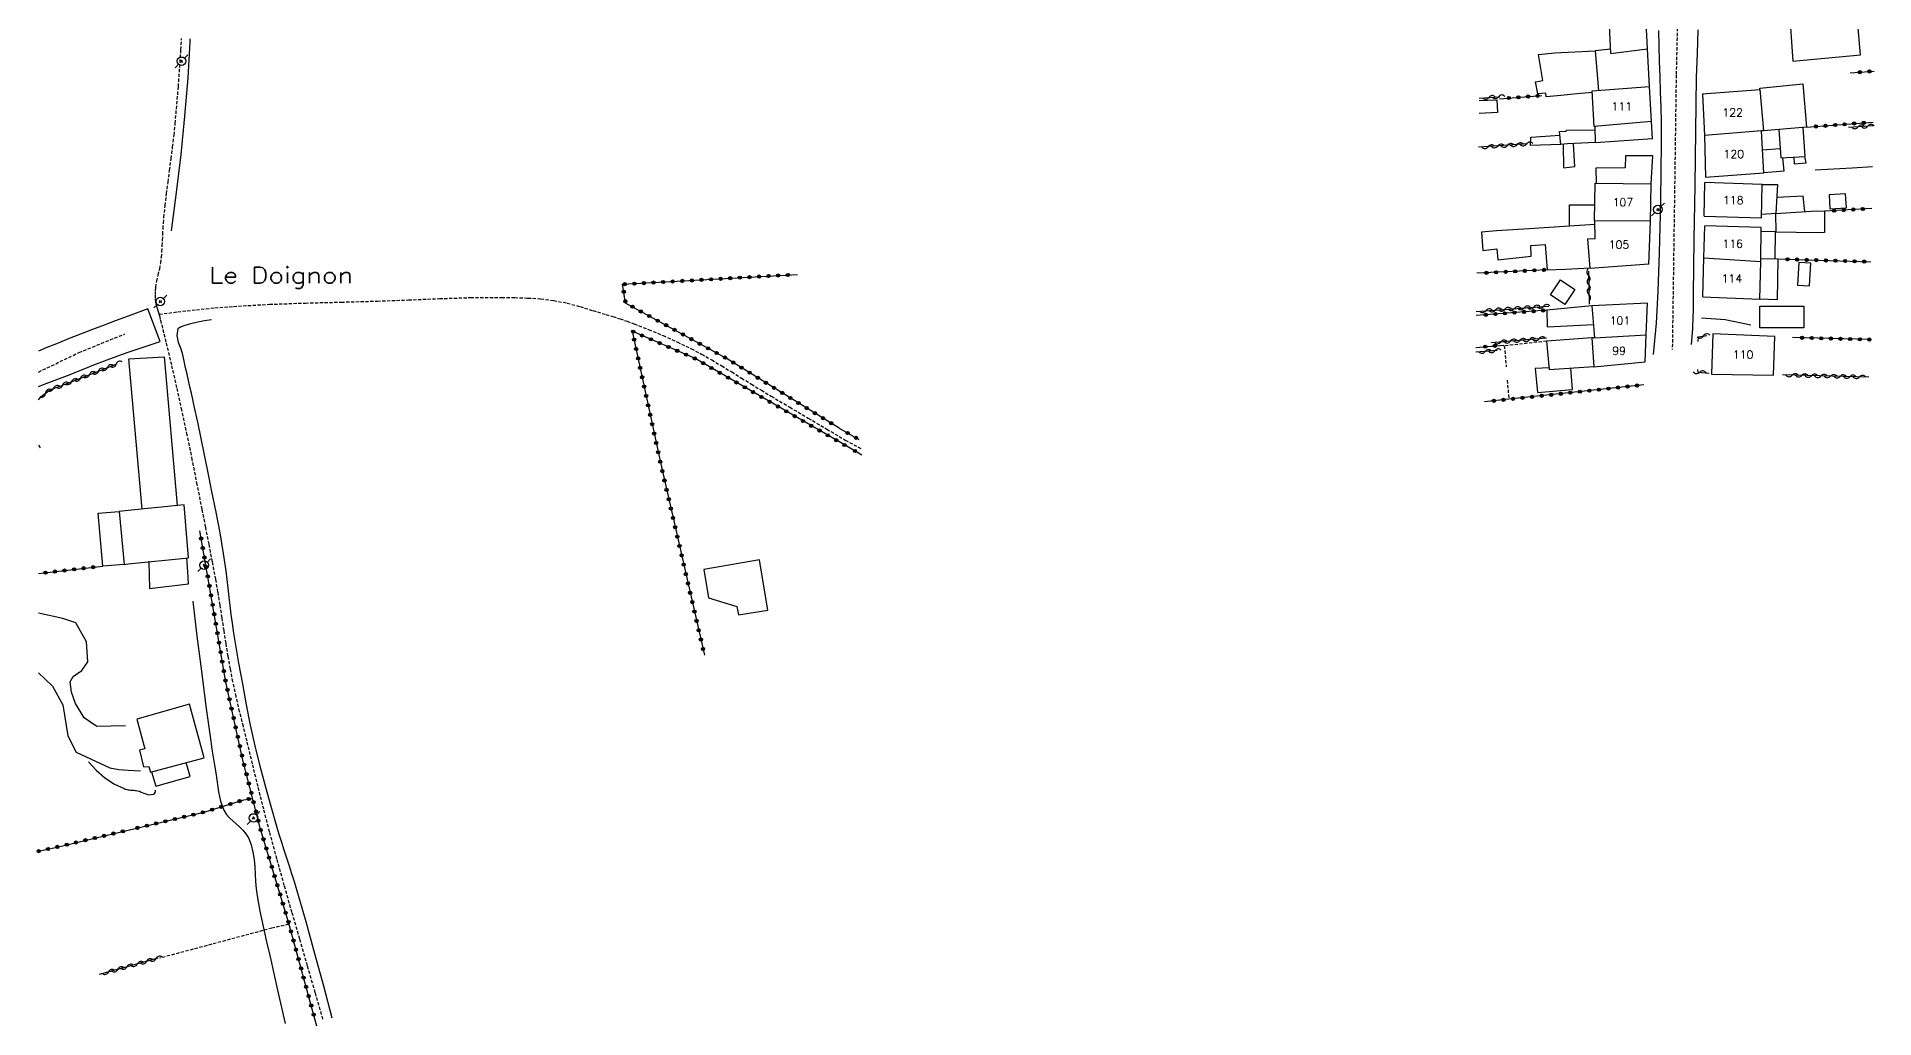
# Model space of a CAD drawing. Header units: millimetres. Extents: x 149999 to 151001, y 153000 to 154001.
# Drawn here: x 149999.7 to 150286.7, y 153710.2 to 153863.5 of the extents above; entities that cross this region are included whole.
import ezdxf
from ezdxf.enums import TextEntityAlignment as Align

# ---------------------------------------------------------------- set-up
doc = ezdxf.new("R2010")
doc.units = ezdxf.units.MM
doc.linetypes.add('DASHED', pattern=[0.75, 0.5, -0.25])
doc.layers.get('0').update_dxf_attribs({"linetype": 'CONTINUOUS'})
for name, color, linetype in [('W0001', 6, 'DASHED'), ('W0008', 7, 'CONTINUOUS'), ('W0014', 7, 'CONTINUOUS'), ('W0017', 7, 'CONTINUOUS'), ('W0070', 7, 'DASHED'), ('W0101', 7, 'CONTINUOUS'), ('W0104', 1, 'CONTINUOUS'), ('W0112', 1, 'DASHED'), ('W0211', 2, 'CONTINUOUS'), ('W0214', 2, 'CONTINUOUS'), ('W0310', 3, 'CONTINUOUS'), ('W0322', 7, 'CONTINUOUS'), ('W0323', 7, 'CONTINUOUS'), ('W0333', 7, 'CONTINUOUS'), ('W0473', 7, 'CONTINUOUS'), ('W0983', 7, 'CONTINUOUS'), ('W0991', 7, 'CONTINUOUS'), ('W1102', 7, 'CONTINUOUS')]:
    doc.layers.add(name, color=color, linetype=linetype)
doc.styles.get("Standard").update_dxf_attribs({"font": 'romans.shx', "width": 0.85})

# ---------------------------------------------------------------- blocks, each defined once
blk = doc.blocks.new('T473')
for p, q in [((-0.166667, 0.166667), (0.166667, -0.166667)), ((-0.166667, -0.166667), (0.166667, 0.166667)), ((0.500001, 0.500001), (1.000002, 1.000002)), ((-1.000002, -1.000002), (-0.500001, -0.500001))]:
    blk.add_line(p, q)
blk.add_ellipse((0, 0), major_axis=(0.471405, 0.471405), ratio=1, start_param=5.4977871438, end_param=11.780972451)
blk = doc.blocks.new('t323o')
at = {"color": 0, "linetype": 'Continuous'}
for radius in [0.25, 0.15]:
    blk.add_circle((0, 0), radius, dxfattribs=at)
blk = doc.blocks.new('t310o')
at = {"color": 0, "linetype": 'Continuous'}
for centre, start, end in [((-0.5, 0.38), 216.8699, 323.1304), ((0.5, -0.37), 36.8699, 143.1303)]:
    blk.add_arc(centre, 0.625, start, end, dxfattribs=at)
blk = doc.blocks.new('t322o')
at = {"color": 0, "linetype": 'Continuous'}
for radius in [0.25, 0.15]:
    blk.add_circle((0, 0), radius, dxfattribs=at)

msp = doc.modelspace()

# ---------------------------------------------------------------- linework, layer by layer
at = {"layer": 'W0001'}
for points in [[(150260.86, 154000), (150260.62, 153997.94), (150258.85, 153980.85), (150257.6, 153963.55), (150257.22, 153939.45), (150257.26, 153914.69), (150257.31, 153898.25), (150256.37, 153882.82), (150255.79, 153857.47), (150255.18, 153814.61)], [(150000, 153811.09), (150006.34, 153814.14), (150013.5, 153817.05)]]:
    msp.add_lwpolyline(points, dxfattribs=at)
at = {"layer": 'W0008'}
for points in [[(150258.95, 153857.15), (150259.1, 153860.84), (150259.24, 153864.54)], [(150017.08, 153820.98), (150014, 153819.83)], [(150018.99, 153815.85), (150017.08, 153820.98)], [(150014, 153819.83), (150012.14, 153819.14), (150010.28, 153818.43), (150008.43, 153817.72), (150006.57, 153817.01), (150004.81, 153816.32), (150003.06, 153815.61), (150001.32, 153814.9), (150000, 153814.35)], [(150014, 153814.19), (150018.99, 153815.85)], [(150000, 153808.85), (150001.22, 153809.28), (150002.47, 153809.75), (150003.71, 153810.23), (150004.95, 153810.72), (150006.18, 153811.22), (150007.42, 153811.72), (150008.66, 153812.21), (150009.9, 153812.7), (150011.15, 153813.17), (150011.86, 153813.43), (150012.57, 153813.68), (150013.29, 153813.93), (150014, 153814.19)]]:
    msp.add_lwpolyline(points, dxfattribs=at)
at = {"layer": 'W0014'}
for points in [[(150253.04, 153864.44), (150253.08, 153862.04), (150253.15, 153859.65), (150253.23, 153857.25), (150253.31, 153854.86), (150253.37, 153852.46), (150253.42, 153850.07), (150253.43, 153847.67), (150253.4, 153841.68), (150253.3, 153835.69), (150253.14, 153829.7), (150252.91, 153823.72), (150252.66, 153818.74), (150252.17, 153813.84)], [(150258.19, 153815.37), (150258.41, 153817.84), (150258.46, 153819.75), (150258.48, 153820.63), (150258.49, 153821.51), (150258.5, 153822.39), (150258.51, 153823.27), (150258.62, 153831.75), (150258.73, 153840.22), (150258.84, 153848.69), (150258.95, 153857.17)]]:
    msp.add_lwpolyline(points, dxfattribs=at)
at = {"layer": 'W0017'}
for points in [[(150259.75, 153819.58), (150263.43, 153819.29), (150267.44, 153818.45)], [(150013.6, 153755.83), (150009.11, 153755.7), (150007.13, 153757.09), (150005.79, 153759.32), (150005.18, 153761.09), (150004.93, 153762.71), (150005.4, 153763.55), (150006.75, 153764.46), (150007.73, 153765.82), (150007.49, 153768.94), (150005.84, 153771.94), (150003.83, 153772.57), (150000, 153773.44)], [(150000, 153764.12), (150002.2, 153762.03), (150003.83, 153759.12), (150004.6, 153754.25), (150005.88, 153751.71), (150011.15, 153749.29), (150012.54, 153749), (150014, 153748.91)], [(150014, 153748.91), (150015.95, 153748.79)]]:
    msp.add_lwpolyline(points, dxfattribs=at)
at = {"layer": 'W0070'}
for points in [[(150044.44, 153710.02), (150043.23, 153714.19), (150042.01, 153718.36), (150040.8, 153722.53), (150039.59, 153726.7), (150038.4, 153730.88), (150037.24, 153735.07), (150036.1, 153739.26), (150035.18, 153742.79), (150034.29, 153746.33), (150033.43, 153749.87), (150032.57, 153753.42), (150032, 153755.74), (150031.42, 153758.06), (150030.87, 153760.39), (150030.37, 153762.72), (150029.98, 153764.71), (150029.63, 153766.71), (150029.3, 153768.71), (150028.99, 153770.71), (150028.68, 153772.72), (150028.37, 153774.72), (150028.04, 153776.72), (150027.69, 153778.72), (150027.18, 153781.45), (150026.65, 153784.18), (150026.11, 153786.91), (150025.57, 153789.64), (150024.8, 153793.51), (150024.03, 153797.38), (150023.24, 153801.25), (150022.41, 153805.11), (150021.62, 153808.67), (150020.81, 153812.22), (150019.96, 153815.77), (150019.08, 153819.31), (150018.99, 153819.65), (150018.89, 153819.99), (150018.78, 153820.32), (150018.67, 153820.66), (150018.57, 153821), (150018.47, 153821.34), (150018.39, 153821.69), (150018.33, 153822.04), (150018.28, 153822.61), (150018.27, 153823.18), (150018.28, 153823.75), (150018.33, 153824.32), (150018.48, 153825.28), (150018.7, 153826.23), (150018.93, 153827.18), (150019.1, 153828.13), (150019.2, 153829.01), (150019.28, 153829.9), (150019.34, 153830.8), (150019.38, 153831.69), (150019.42, 153832.58), (150019.47, 153833.47), (150019.52, 153834.36), (150019.6, 153835.25), (150019.79, 153837.09), (150020, 153838.93), (150020.24, 153840.76), (150020.48, 153842.59), (150020.72, 153844.43), (150020.96, 153846.26), (150021.17, 153848.1), (150021.36, 153849.93), (150021.85, 153855.68), (150022.25, 153861.43), (150022.36, 153863.19)], [(150018.87, 153820.11), (150021.76, 153820.5), (150024.66, 153820.83), (150027.56, 153821.12), (150030.47, 153821.35), (150036.08, 153821.67), (150041.7, 153821.87), (150047.32, 153822.01), (150052.94, 153822.17), (150057.79, 153822.35), (150062.64, 153822.56), (150067.5, 153822.72), (150072.36, 153822.74), (150074.39, 153822.71), (150076.43, 153822.65), (150078.46, 153822.53), (150080.49, 153822.27), (150082.56, 153821.86), (150084.59, 153821.31), (150086.61, 153820.69), (150088.62, 153820.08), (150089.73, 153819.74), (150090.84, 153819.39), (150091.94, 153819.01), (150093.04, 153818.61), (150095.3, 153817.72), (150097.55, 153816.79), (150099.78, 153815.79), (150101.97, 153814.72), (150103.58, 153813.86), (150105.16, 153812.97), (150106.72, 153812.05), (150108.28, 153811.1), (150109.82, 153810.15), (150111.36, 153809.19), (150112.91, 153808.24), (150114.46, 153807.3), (150117.35, 153805.59), (150120.24, 153803.88), (150123.13, 153802.17), (150126.02, 153800.46)], [(150126.02, 153800.46), (150128.42, 153799.15)]]:
    msp.add_lwpolyline(points, dxfattribs=at)
at = {"layer": 'W0101'}
for points in [[(150250.81, 153871.74), (150242.62, 153871.28), (150242.77, 153869.51), (150245.13, 153869.53), (150245.53, 153860.86), (150251.31, 153861.59)], [(150251.31, 153861.59), (150250.81, 153871.74)], [(150251.95, 153850.2), (150242.99, 153849.45), (150242.66, 153854.99), (150251.6, 153855.71)], [(150251.95, 153850.2), (150251.6, 153855.71)], [(150259.91, 153854.54), (150268.86, 153855.24)], [(150268.86, 153855.24), (150269.42, 153848.76), (150269.13, 153848.74)], [(150259.91, 153854.54), (150260.22, 153848.03)], [(150260.22, 153848.03), (150260.21, 153848.04), (150260.35, 153841.54)], [(150260.35, 153841.54), (150269.46, 153842.19), (150269.13, 153848.73)], [(150243.1, 153834.69), (150243.04, 153834.69), (150243.16, 153840.59), (150251.89, 153840.51)], [(150251.8, 153834.64), (150251.89, 153840.51)], [(150260.17, 153835.44), (150260.28, 153840.72)], [(150260.17, 153835.44), (150269.14, 153835.17), (150269.21, 153840.39)], [(150269.21, 153840.39), (150260.28, 153840.72)], [(150243.12, 153831.96), (150243.1, 153834.69)], [(150251.51, 153827.96), (150251.8, 153834.64)], [(150251.51, 153827.96), (150242.34, 153827.28), (150242, 153831.9), (150243.12, 153831.96)], [(150260.12, 153828.93), (150260.27, 153833.92)], [(150269.02, 153828.34), (150269.02, 153828.5), (150269.02, 153828.51), (150269.07, 153833.67), (150260.27, 153833.92)], [(150259.95, 153822.84), (150260.12, 153828.93)], [(150259.95, 153822.84), (150268.84, 153822.46), (150269.02, 153828.34)], [(150251.3, 153821.83), (150242.63, 153821.41)], [(150242.63, 153821.41), (150243.03, 153816.42)], [(150251.1, 153816.91), (150251.3, 153821.83)], [(150243.03, 153816.42), (150242.64, 153816.42)], [(150242.64, 153816.42), (150242.92, 153811.89)], [(150250.93, 153812.69), (150251.1, 153816.91)], [(150242.92, 153811.89), (150250.93, 153812.69)]]:
    msp.add_lwpolyline(points, dxfattribs=at)
for points in [[(150274.03, 153859.65), (150284.56, 153860.64), (150283.85, 153869.07), (150273.43, 153867.98)], [(150261.5, 153817.04), (150261.31, 153810.76), (150270.99, 153810.58), (150271.18, 153816.63)]]:
    msp.add_lwpolyline(points, close=True, dxfattribs=at)
at = {"layer": 'W0104'}
for points in [[(150242.67, 153854.76), (150242.67, 153854.76), (150240.33, 153854.55), (150237.78, 153854.29), (150237.79, 153854.3), (150235.49, 153854.08), (150235.41, 153854.64), (150234.17, 153854.56), (150233.82, 153856.41), (150234.95, 153856.64), (150234.3, 153860.67), (150236.84, 153860.95), (150243.16, 153861.24)], [(150245.5, 153861.52), (150245.52, 153861.51), (150243.16, 153861.24)], [(150243.16, 153861.24), (150243.64, 153855.07), (150243.64, 153855.07)], [(150251.6, 153855.71), (150251.31, 153861.59)], [(150268.86, 153855.24), (150268.87, 153855.24), (150268.86, 153855.44), (150275.56, 153856.11), (150276.12, 153849.33), (150269.42, 153848.76)], [(150225.04, 153853.5), (150227.8, 153853.63), (150227.9, 153851.61)], [(150227.9, 153851.61), (150225.01, 153851.47)], [(150243.18, 153846.91), (150243.14, 153849.46), (150243.14, 153849.46)], [(150252.08, 153847.53), (150251.95, 153850.2)], [(150271.82, 153848.96), (150271.82, 153848.96), (150272.11, 153844.54), (150275.92, 153844.75), (150275.61, 153849.29), (150275.61, 153849.29)], [(150237.75, 153846.61), (150233.05, 153846.46), (150233.09, 153847.75), (150237.61, 153848.08)], [(150243.18, 153846.91), (150243.17, 153846.92), (150238.81, 153846.72), (150237.75, 153846.61), (150237.55, 153848.67), (150238.63, 153848.69), (150238.66, 153848.87), (150243.15, 153848.93), (150243.15, 153848.93)], [(150238.15, 153846.65), (150238.16, 153846.65), (150238.17, 153842.98), (150239.96, 153843.18), (150239.74, 153846.76), (150239.74, 153846.76)], [(150252.08, 153847.53), (150243.18, 153846.91)], [(150252.13, 153844.85), (150247.85, 153844.85), (150247.84, 153842.99), (150243.26, 153842.95), (150243.3, 153840.59), (150243.3, 153840.59)], [(150251.89, 153840.51), (150252.13, 153844.85)], [(150269.28, 153845.8), (150269.29, 153845.81), (150272.02, 153845.99), (150272.02, 153845.98)], [(150269.46, 153842.25), (150269.47, 153842.25), (150272.63, 153842.51), (150272.43, 153844.56), (150272.43, 153844.56)], [(150274.14, 153844.65), (150274.24, 153843.62), (150276.07, 153843.75), (150275.9, 153844.75)], [(150269.21, 153840.39), (150269.21, 153840.39), (150271.61, 153840.36), (150271.38, 153835.85), (150269.14, 153835.71), (150269.14, 153835.73)], [(150275.87, 153836.14), (150275.61, 153838.55), (150271.51, 153838.34)], [(150239.11, 153833.89), (150239.11, 153837.22), (150243.09, 153837.2)], [(150239.11, 153833.89), (150239.11, 153833.89), (150232.84, 153833.47), (150227.73, 153833.14), (150227.72, 153833.14), (150225.36, 153832.95), (150225.57, 153830.08), (150227.79, 153830.31), (150227.93, 153828.64), (150233.14, 153829.2), (150233.1, 153830.86), (150235.33, 153831.03), (150235.64, 153827.07), (150238.52, 153827.15), (150242.33, 153827.37), (150242.33, 153827.37)], [(150243.1, 153834.14), (150239.11, 153833.89)], [(150271.27, 153828.76), (150271.3, 153832.99), (150269.07, 153833.06)], [(150269.02, 153828.8), (150269.04, 153828.8), (150271.67, 153828.75), (150271.58, 153822.38), (150268.84, 153822.46), (150268.84, 153822.46)], [(150242.63, 153821.41), (150242.63, 153821.41), (150235.58, 153820.73), (150235.62, 153818.15), (150242.86, 153818.53)], [(150242.64, 153816.42), (150235.54, 153815.89), (150235.96, 153811.48), (150242.92, 153811.93), (150242.92, 153811.89)], [(150016.2, 153789.69), (150016.2, 153789.69), (150014.11, 153813.16), (150019.63, 153813.47), (150021.66, 153790.24)], [(150235.93, 153811.77), (150235.94, 153811.76), (150233.74, 153811.64), (150234.15, 153807.88), (150239.59, 153808.37), (150239.31, 153811.7), (150239.32, 153811.7)], [(150013.39, 153781.05), (150013.39, 153781.05), (150010.03, 153780.79), (150009.32, 153789.03), (150012.61, 153789.33)], [(150014, 153789.47), (150012.61, 153789.33)], [(150012.61, 153789.33), (150013.39, 153781.05), (150014, 153781.11)], [(150014, 153781.11), (150023.41, 153782.09), (150022.77, 153790.36), (150014, 153789.47)], [(150017.27, 153781.45), (150017.26, 153781.45), (150017.35, 153777.28), (150023.42, 153778.02), (150023.35, 153779.9), (150023.19, 153782.07), (150023.19, 153782.07)], [(150017.67, 153748.64), (150017.67, 153748.64), (150018.32, 153746.41), (150023.69, 153747.9), (150023.08, 153750.08), (150023.08, 153750.08)]]:
    msp.add_lwpolyline(points, dxfattribs=at)
for points in [[(150279.79, 153836.59), (150282.38, 153836.74), (150282.25, 153838.93), (150279.66, 153838.78)], [(150271.38, 153835.85), (150277.67, 153836.26), (150278.96, 153836.2), (150278.94, 153832.87), (150277.66, 153832.83), (150271.4, 153832.92)], [(150276.61, 153824.56), (150276.8, 153828.1), (150274.93, 153828.2), (150274.75, 153824.66)], [(150236.15, 153823.13), (150237.71, 153825.49), (150239.96, 153823.99), (150238.41, 153821.64)], [(150268.86, 153817.98), (150268.86, 153821.38), (150275.75, 153821.39), (150275.75, 153817.98)], [(150112.6, 153781.74), (150103.94, 153780.27), (150104.63, 153775.82), (150109.05, 153774.49), (150109.33, 153773.16), (150113.92, 153773.89)], [(150015.34, 153756.89), (150016.59, 153752.25), (150015.79, 153752.02), (150016.42, 153749.4), (150017.26, 153749.47), (150017.49, 153748.6), (150025.86, 153750.82), (150023.6, 153759.2)]]:
    msp.add_lwpolyline(points, close=True, dxfattribs=at)
at = {"layer": 'W0112'}
for points in [[(150235.54, 153815.89), (150228.94, 153815.19), (150229.24, 153811.91)], [(150229.38, 153809.81), (150229.65, 153807.01)], [(150000, 153799.67), (150000.27, 153799.26)], [(150039.09, 153724.83), (150036.47, 153724.23), (150018.88, 153719.52)]]:
    msp.add_lwpolyline(points, dxfattribs=at)
at = {"layer": 'W0211'}
for points in [[(150020.79, 153833.14), (150021.58, 153839.11), (150022.28, 153845.08), (150022.88, 153851.06), (150023.38, 153857.06), (150023.5, 153858.92), (150023.6, 153860.78), (150023.68, 153862.65), (150023.7, 153863.16)], [(150045.87, 153710.16), (150044.55, 153715.19), (150043.19, 153720.2), (150041.79, 153725.21), (150040.35, 153730.2), (150039.98, 153731.45), (150039.59, 153732.69), (150039.2, 153733.92), (150038.8, 153735.16), (150038.4, 153736.39), (150038.01, 153737.63), (150037.62, 153738.87), (150037.25, 153740.12), (150036.34, 153743.25), (150035.46, 153746.38), (150034.61, 153749.53), (150033.83, 153752.7), (150033.13, 153755.91), (150032.49, 153759.13), (150031.9, 153762.37), (150031.32, 153765.6), (150031.04, 153767.17), (150030.78, 153768.74), (150030.52, 153770.31), (150030.28, 153771.89), (150030.1, 153773.24), (150029.93, 153774.6), (150029.77, 153775.95), (150029.62, 153777.31), (150029.46, 153778.67), (150029.3, 153780.02), (150029.11, 153781.38), (150028.91, 153782.73), (150028.36, 153785.96), (150027.74, 153789.19), (150027.09, 153792.41), (150026.44, 153795.62), (150025.93, 153798.16), (150025.41, 153800.7), (150024.87, 153803.24), (150024.33, 153805.77), (150024.12, 153806.78), (150023.89, 153807.77), (150023.66, 153808.77), (150023.43, 153809.77), (150023.21, 153810.77), (150022.98, 153811.77), (150022.77, 153812.77), (150022.56, 153813.77), (150022.28, 153814.68), (150021.89, 153815.68), (150021.66, 153816.78), (150021.84, 153817.87), (150021.87, 153817.93), (150021.92, 153817.98), (150021.97, 153818.02), (150022.03, 153818.06), (150022.09, 153818.08), (150022.14, 153818.11), (150022.2, 153818.13), (150022.26, 153818.16), (150022.37, 153818.22), (150022.49, 153818.27), (150022.61, 153818.31), (150022.74, 153818.36), (150023.8, 153818.66), (150024.87, 153818.92), (150025.95, 153819.13), (150027.05, 153819.3)], [(150007.81, 153750.18), (150008.99, 153748.89), (150010.33, 153747.75), (150011.79, 153746.79), (150013.36, 153746.02), (150013.51, 153745.96), (150013.67, 153745.91), (150013.84, 153745.87), (150014, 153745.84)], [(150014, 153745.84), (150014.18, 153745.82), (150014.36, 153745.8), (150014.55, 153745.78), (150014.73, 153745.77), (150014.91, 153745.76), (150015.09, 153745.74), (150015.28, 153745.72), (150015.46, 153745.69), (150015.76, 153745.61), (150016.04, 153745.49), (150016.32, 153745.36), (150016.6, 153745.24), (150016.92, 153745.13), (150017.26, 153745.07), (150017.61, 153745.08), (150017.95, 153745.17), (150018.1, 153745.27), (150018.22, 153745.41), (150018.29, 153745.58), (150018.3, 153745.76)]]:
    msp.add_lwpolyline(points, dxfattribs=at)
at = {"layer": 'W0214'}
msp.add_lwpolyline([(150024.12, 153775.32), (150024.76, 153769.83), (150025.44, 153764.35), (150026.16, 153758.88), (150026.92, 153753.41), (150027.1, 153752.18), (150027.28, 153750.94), (150027.48, 153749.71), (150027.69, 153748.49), (150027.92, 153747.03), (150028.11, 153745.54), (150028.41, 153744.05), (150028.96, 153742.64), (150029.34, 153742.02), (150029.82, 153741.47), (150030.34, 153740.97), (150030.88, 153740.5), (150031.42, 153740.03), (150031.94, 153739.52), (150032.41, 153738.96), (150032.78, 153738.33), (150033.21, 153737.23), (150033.49, 153736.1), (150033.67, 153734.95), (150033.77, 153733.79), (150033.83, 153732.66), (150033.89, 153731.53), (150033.98, 153730.39), (150034.14, 153729.27), (150034.6, 153726.87), (150035.11, 153724.49), (150035.64, 153722.11), (150036.17, 153719.73), (150037.34, 153714.52), (150038.54, 153709.32)], dxfattribs=at)
at = {"layer": 'W0310'}
for points in [[(150225.04, 153853.88), (150228.25, 153854.1)], [(150286.57, 153849.55), (150282.72, 153849.29)], [(150232.55, 153846.73), (150224.93, 153846.19)], [(150242.07, 153826.82), (150242.18, 153821.7)], [(150224.57, 153820.56), (150235.91, 153821.39)], [(150235.54, 153816.39), (150226.9, 153815.67)], [(150259.24, 153815.88), (150259.28, 153816.61), (150260.56, 153816.8)], [(150000, 153806.75), (150000.43, 153807.27), (150001.86, 153808.35), (150003.41, 153808.89), (150012.3, 153812.38)], [(150227.85, 153814.45), (150224.48, 153814.21)], [(150259.13, 153811.5), (150259.15, 153811.08), (150260.95, 153810.92)], [(150285.87, 153810.29), (150272.41, 153810.64)], [(150014, 153718.25), (150009.5, 153716.99)], [(150018.63, 153719.53), (150014, 153718.25)]]:
    msp.add_lwpolyline(points, dxfattribs=at)
at = {"layer": 'W0322'}
msp.add_lwpolyline([(150046.93, 153696.24), (150039.05, 153725.18), (150034.67, 153739.68), (150031.94, 153750.49), (150029.25, 153762.63), (150026.71, 153777.58), (150025.19, 153786.29)], dxfattribs=at)
at = {"layer": 'W0323'}
for points in [[(150282.98, 153857.8), (150286.72, 153858.11)], [(150228.18, 153853.78), (150234.8, 153854.28)], [(150276.12, 153849.33), (150286.58, 153850.14)], [(150286.34, 153836.65), (150278.96, 153836.2)], [(150125.08, 153802.3), (150107.55, 153813.17), (150091.7, 153821.87), (150091.24, 153824.79), (150118.53, 153826.34)], [(150235.64, 153827.07), (150224.65, 153826.51)], [(150271.67, 153828.75), (150286.19, 153828.31)], [(150235.58, 153820.73), (150224.56, 153819.94)], [(150126.24, 153799.49), (150102.58, 153813.18), (150092.75, 153817.47), (150097.13, 153796.95), (150104.01, 153766.89)], [(150224.49, 153814.94), (150228.87, 153815.29)], [(150285.97, 153816.16), (150273.96, 153816.48)], [(150250.72, 153809.09), (150229.64, 153806.83), (150225.83, 153806.43)], [(150125.08, 153802.3), (150128.14, 153800.54)], [(150128.62, 153798.13), (150126.24, 153799.49)], [(150000, 153779.62), (150010.03, 153780.79)], [(150014, 153739.54), (150026.02, 153742.39), (150032.05, 153744.27), (150033.46, 153744.49)], [(150000, 153736.24), (150003.78, 153737.11), (150014, 153739.54)]]:
    msp.add_lwpolyline(points, dxfattribs=at)
at = {"layer": 'W0333'}
msp.add_lwpolyline([(150277.49, 153842.68), (150283.29, 153843.01), (150286.46, 153843.19)], dxfattribs=at)
at = {"layer": 'W1102'}
for points in [[(150269.13, 153848.74), (150260.22, 153848.03)], [(150251.8, 153834.64), (150243.1, 153834.69)], [(150260.12, 153828.93), (150269.02, 153828.34)], [(150243.03, 153816.42), (150251.1, 153816.91)]]:
    msp.add_lwpolyline(points, dxfattribs=at)

# ---------------------------------------------------------------- block references
at = {"layer": 'W0310'}
for p, rotation in [((150226.54, 153853.98), 3.904625462607421), ((150228.03, 153854.08), 3.904625462607421), ((150284.21, 153849.39), 183.9637386476466), ((150285.71, 153849.49), 183.9637386476466), ((150226.43, 153846.29), 184.0456308627589), ((150227.92, 153846.4), 184.0456308627589), ((150229.42, 153846.5), 184.0456308627589), ((150230.92, 153846.61), 184.0456308627589), ((150232.41, 153846.72), 184.0456308627589), ((150242.08, 153826.2), 271.3215450609116), ((150242.12, 153824.7), 271.3215450609116), ((150242.15, 153823.2), 271.3215450609116), ((150226.06, 153820.67), 4.205126088674254), ((150227.56, 153820.78), 4.205126088674254), ((150229.05, 153820.89), 4.205126088674254), ((150230.55, 153821), 4.205126088674254), ((150232.05, 153821.11), 4.205126088674254), ((150233.54, 153821.22), 4.205126088674254), ((150235.04, 153821.33), 4.205126088674254), ((150225.97, 153814.31), 184.0163485037452), ((150227.47, 153814.42), 184.0163485037452), ((150228.39, 153815.79), 184.7521124814612), ((150229.89, 153815.92), 184.7521124814612), ((150231.38, 153816.04), 184.7521124814612), ((150232.88, 153816.16), 184.7521124814612), ((150234.37, 153816.29), 184.7521124814612), ((150260.05, 153816.72), 8.530765610394063), ((150009.36, 153811.22), 21.39271766014948), ((150010.76, 153811.77), 21.39271766014948), ((150012.15, 153812.32), 21.39271766014948), ((150002.36, 153808.53), 19.09729827091815), ((150003.77, 153809.03), 21.39271766014948), ((150005.17, 153809.58), 21.39271766014948), ((150006.57, 153810.13), 21.39271766014948), ((150007.96, 153810.68), 21.39271766014948), ((150259.46, 153811.05), 354.951975139859), ((150273.91, 153810.6), 178.5101461958712), ((150275.41, 153810.56), 178.5101461958712), ((150276.91, 153810.52), 178.5101461958712), ((150278.41, 153810.48), 178.5101461958712), ((150279.91, 153810.45), 178.5101461958712), ((150281.41, 153810.41), 178.5101461958712), ((150282.91, 153810.37), 178.5101461958712), ((150284.4, 153810.33), 178.5101461958712), ((150001.09, 153807.77), 37.04922657354866), ((150018.34, 153719.45), 195.5127857383636), ((150010.94, 153717.4), 195.5127857383636), ((150012.39, 153717.8), 195.5127857383636), ((150013.83, 153718.2), 195.5127857383636), ((150015.45, 153718.65), 195.5127857383636), ((150016.89, 153719.05), 195.5127857383636)]:
    msp.add_blockref('t310o', p, dxfattribs=dict(at, rotation=rotation))
at = {"layer": 'W0322'}
for p, rotation in [((150025.4, 153785.08), 99.95241845563291), ((150025.66, 153783.6), 99.95241845563291), ((150025.92, 153782.12), 99.95241845563291), ((150026.18, 153780.65), 99.95241845563291), ((150026.44, 153779.17), 99.95241845563291), ((150026.7, 153777.69), 99.95241845563291), ((150026.95, 153776.21), 99.62749116486428), ((150027.2, 153774.73), 99.62749116486428), ((150027.45, 153773.26), 99.62749116486428), ((150027.7, 153771.78), 99.62749116486428), ((150027.95, 153770.3), 99.62749116486428), ((150028.2, 153768.82), 99.62749116486428), ((150028.45, 153767.34), 99.62749116486428), ((150028.7, 153765.86), 99.62749116486428), ((150028.95, 153764.38), 99.62749116486428), ((150029.21, 153762.9), 99.62749116486428), ((150029.52, 153761.44), 102.4778177082366), ((150029.84, 153759.97), 102.4778177082366), ((150030.16, 153758.51), 102.4778177082366), ((150030.49, 153757.04), 102.4778177082366), ((150030.81, 153755.58), 102.4778177082366), ((150031.14, 153754.11), 102.4778177082366), ((150031.46, 153752.65), 102.4778177082366), ((150031.78, 153751.18), 102.4778177082366), ((150032.13, 153749.73), 104.2057571132706), ((150032.5, 153748.27), 104.2057571132706), ((150032.87, 153746.82), 104.2057571132706), ((150033.24, 153745.36), 104.2057571132706), ((150033.6, 153743.91), 104.2057571132706), ((150033.97, 153742.45), 104.2057571132706), ((150034.34, 153741), 104.2057571132706), ((150034.71, 153739.55), 106.7832762933218), ((150035.15, 153738.11), 106.7832762933218), ((150035.58, 153736.68), 106.7832762933218), ((150036.01, 153735.24), 106.7832762933218), ((150036.45, 153733.8), 106.7832762933218), ((150036.88, 153732.37), 106.7832762933218), ((150037.31, 153730.93), 106.7832762933218), ((150037.75, 153729.5), 106.7832762933218), ((150038.18, 153728.06), 106.7832762933218), ((150038.61, 153726.62), 106.7832762933218), ((150039.05, 153725.19), 106.7832762933218), ((150039.44, 153723.74), 105.2443941140604), ((150039.83, 153722.29), 105.2443941140604), ((150040.23, 153720.85), 105.2443941140604), ((150040.62, 153719.4), 105.2443941140604), ((150041.02, 153717.95), 105.2443941140604), ((150041.41, 153716.5), 105.2443941140604), ((150041.81, 153715.06), 105.2443941140604), ((150042.2, 153713.61), 105.2443941140604), ((150042.6, 153712.16), 105.2443941140604), ((150042.99, 153710.72), 105.2443941140604)]:
    msp.add_blockref('t322o', p, dxfattribs=dict(at, rotation=rotation))
at = {"layer": 'W0323'}
for p, rotation in [((150284.47, 153857.92), 4.733483383253065), ((150285.97, 153858.04), 4.733483383253065), ((150229.67, 153853.89), 4.314729881102927), ((150231.17, 153854), 4.314729881102927), ((150232.66, 153854.12), 4.314729881102927), ((150234.16, 153854.23), 4.314729881102927), ((150277.62, 153849.45), 4.416136968738207), ((150279.11, 153849.56), 4.416136968738207), ((150280.61, 153849.68), 4.416136968738207), ((150282.1, 153849.79), 4.416136968738207), ((150283.6, 153849.91), 4.416136968738207), ((150285.09, 153850.02), 4.416136968738207), ((150280.46, 153836.29), 183.4527663764926), ((150281.95, 153836.38), 183.4527663764926), ((150283.45, 153836.47), 183.4527663764926), ((150284.95, 153836.56), 183.4527663764926), ((150273.17, 153828.7), 358.2684749312745), ((150274.67, 153828.66), 358.2684749312745), ((150276.17, 153828.61), 358.2684749312745), ((150108.04, 153825.74), 3.244232843069534), ((150109.54, 153825.83), 3.244232843069534), ((150111.04, 153825.91), 3.244232843069534), ((150112.54, 153826), 3.244232843069534), ((150114.03, 153826.08), 3.244232843069534), ((150115.53, 153826.17), 3.244232843069534), ((150117.03, 153826.25), 3.244232843069534), ((150226.15, 153826.58), 182.9307529380828), ((150227.65, 153826.66), 182.9307529380828), ((150229.15, 153826.74), 182.9307529380828), ((150230.64, 153826.81), 182.9307529380828), ((150232.14, 153826.89), 182.9307529380828), ((150233.64, 153826.97), 182.9307529380828), ((150235.14, 153827.04), 182.9307529380828), ((150277.67, 153828.57), 358.2684749312745), ((150279.17, 153828.52), 358.2684749312745), ((150280.66, 153828.48), 358.2684749312745), ((150282.16, 153828.43), 358.2684749312745), ((150283.66, 153828.39), 358.2684749312745), ((150285.16, 153828.34), 358.2684749312745), ((150091.42, 153823.63), 98.91417595122607), ((150091.57, 153824.81), 3.244232843069534), ((150093.07, 153824.89), 3.244232843069534), ((150094.56, 153824.98), 3.244232843069534), ((150096.06, 153825.06), 3.244232843069534), ((150097.56, 153825.15), 3.244232843069534), ((150099.06, 153825.23), 3.244232843069534), ((150100.56, 153825.32), 3.244232843069534), ((150102.05, 153825.4), 3.244232843069534), ((150103.55, 153825.49), 3.244232843069534), ((150105.05, 153825.57), 3.244232843069534), ((150106.55, 153825.66), 3.244232843069534), ((150091.66, 153822.15), 98.91417595122607), ((150092.77, 153821.29), 151.2448779601181), ((150094.08, 153820.56), 151.2448779601181), ((150226.05, 153820.04), 184.1478594498267), ((150227.55, 153820.15), 184.1478594498267), ((150229.05, 153820.26), 184.1478594498267), ((150230.54, 153820.37), 184.1478594498267), ((150232.04, 153820.48), 184.1478594498267), ((150233.53, 153820.59), 184.1478594498267), ((150235.03, 153820.7), 184.1478594498267), ((150092.89, 153817.4), 156.4373131816637), ((150095.4, 153819.84), 151.2448779601181), ((150096.71, 153819.12), 151.2448779601181), ((150098.03, 153818.4), 151.2448779601181), ((150099.34, 153817.68), 151.2448779601181), ((150093.03, 153816.15), 282.0516550379201), ((150093.34, 153814.68), 282.0516550379201), ((150094.27, 153816.8), 156.4373131816637), ((150095.64, 153816.2), 156.4373131816637), ((150097.02, 153815.61), 156.4373131816637), ((150098.39, 153815.01), 156.4373131816637), ((150099.77, 153814.41), 156.4373131816637), ((150100.66, 153816.96), 151.2448779601181), ((150101.97, 153816.23), 151.2448779601181), ((150103.29, 153815.51), 151.2448779601181), ((150104.6, 153814.79), 151.2448779601181), ((150225.98, 153815.06), 4.505899293604323), ((150227.48, 153815.18), 4.505899293604323), ((150275.46, 153816.44), 178.4953846630974), ((150276.96, 153816.4), 178.4953846630974), ((150278.46, 153816.36), 178.4953846630974), ((150279.96, 153816.32), 178.4953846630974), ((150281.46, 153816.28), 178.4953846630974), ((150282.96, 153816.24), 178.4953846630974), ((150284.46, 153816.2), 178.4953846630974), ((150285.96, 153816.16), 178.4953846630974), ((150093.66, 153813.22), 282.0516550379201), ((150093.97, 153811.75), 282.0516550379201), ((150101.14, 153813.81), 156.4373131816637), ((150102.52, 153813.21), 156.4373131816637), ((150103.82, 153812.46), 149.9501313657486), ((150105.12, 153811.71), 149.9501313657486), ((150105.92, 153814.07), 151.2448779601181), ((150107.23, 153813.35), 151.2448779601181), ((150108.52, 153812.57), 148.2045336398534), ((150109.79, 153811.78), 148.2045336398534), ((150094.28, 153810.28), 282.0516550379201), ((150094.6, 153808.82), 282.0516550379201), ((150106.41, 153810.96), 149.9501313657486), ((150107.71, 153810.21), 149.9501313657486), ((150109.01, 153809.46), 149.9501313657486), ((150110.31, 153808.71), 149.9501313657486), ((150111.07, 153810.99), 148.2045336398534), ((150112.34, 153810.2), 148.2045336398534), ((150113.62, 153809.41), 148.2045336398534), ((150114.89, 153808.62), 148.2045336398534), ((150245.22, 153808.5), 186.1020699355091), ((150246.71, 153808.66), 186.1020699355091), ((150248.2, 153808.82), 186.1020699355091), ((150249.69, 153808.98), 186.1020699355091), ((150094.91, 153807.35), 282.0516550379201), ((150095.22, 153805.88), 282.0516550379201), ((150111.61, 153807.96), 149.9501313657486), ((150112.91, 153807.2), 149.9501313657486), ((150114.2, 153806.45), 149.9501313657486), ((150115.5, 153805.7), 149.9501313657486), ((150116.17, 153807.83), 148.2045336398534), ((150117.44, 153807.04), 148.2045336398534), ((150118.72, 153806.25), 148.2045336398534), ((150227.32, 153806.59), 185.9978036338523), ((150228.81, 153806.75), 185.9978036338523), ((150230.3, 153806.9), 186.1020699355091), ((150231.79, 153807.06), 186.1020699355091), ((150233.29, 153807.22), 186.1020699355091), ((150234.78, 153807.38), 186.1020699355091), ((150236.27, 153807.54), 186.1020699355091), ((150237.76, 153807.7), 186.1020699355091), ((150239.25, 153807.86), 186.1020699355091), ((150240.74, 153808.02), 186.1020699355091), ((150242.23, 153808.18), 186.1020699355091), ((150243.73, 153808.34), 186.1020699355091), ((150095.54, 153804.42), 282.0516550379201), ((150095.85, 153802.95), 282.0516550379201), ((150116.8, 153804.95), 149.9501313657486), ((150118.1, 153804.2), 149.9501313657486), ((150119.4, 153803.45), 149.9501313657486), ((150119.99, 153805.46), 148.2045336398534), ((150120.7, 153802.7), 149.9501313657486), ((150121.27, 153804.67), 148.2045336398534), ((150122.54, 153803.88), 148.2045336398534), ((150123.82, 153803.09), 148.2045336398534), ((150096.16, 153801.48), 282.0516550379201), ((150096.47, 153800.01), 282.0516550379201), ((150122, 153801.95), 149.9501313657486), ((150123.29, 153801.2), 149.9501313657486), ((150124.59, 153800.44), 149.9501313657486), ((150126.38, 153801.56), 330.0652690994778), ((150127.68, 153800.81), 330.0652690994778), ((150096.79, 153798.55), 282.0516550379201), ((150097.1, 153797.08), 282.0516550379201), ((150125.89, 153799.69), 149.9501313657486), ((150127.54, 153798.75), 150.2063516725175), ((150097.43, 153795.62), 282.8908269491443), ((150097.77, 153794.16), 282.8908269491443), ((150098.1, 153792.69), 282.8908269491443), ((150098.44, 153791.23), 282.8908269491443), ((150098.77, 153789.77), 282.8908269491443), ((150099.11, 153788.31), 282.8908269491443), ((150099.44, 153786.84), 282.8908269491443), ((150099.78, 153785.38), 282.8908269491443), ((150100.11, 153783.92), 282.8908269491443), ((150002.58, 153779.92), 6.646985470312506), ((150004.07, 153780.09), 6.646985470312506), ((150005.56, 153780.27), 6.646985470312506), ((150007.05, 153780.44), 6.646985470312506), ((150008.54, 153780.61), 6.646985470312506), ((150100.45, 153782.46), 282.8908269491443), ((150100.78, 153781), 282.8908269491443), ((150001.09, 153779.75), 6.646985470312506), ((150101.11, 153779.53), 282.8908269491443), ((150101.45, 153778.07), 282.8908269491443), ((150101.78, 153776.61), 282.8908269491443), ((150102.12, 153775.15), 282.8908269491443), ((150102.45, 153773.69), 282.8908269491443), ((150102.79, 153772.22), 282.8908269491443), ((150103.12, 153770.76), 282.8908269491443), ((150103.46, 153769.3), 282.8908269491443), ((150103.79, 153767.84), 282.8908269491443), ((150027.11, 153742.73), 17.31884530136383), ((150028.55, 153743.18), 17.31884530136383), ((150029.98, 153743.62), 17.31884530136383), ((150031.41, 153744.07), 17.31884530136383), ((150032.87, 153744.4), 8.918055225266992), ((150015.46, 153739.89), 13.34769408532031), ((150016.92, 153740.23), 13.34769408532031), ((150018.38, 153740.58), 13.34769408532031), ((150019.84, 153740.92), 13.34769408532031), ((150021.3, 153741.27), 13.34769408532031), ((150022.76, 153741.62), 13.34769408532031), ((150024.22, 153741.96), 13.34769408532031), ((150025.68, 153742.31), 13.34769408532031), ((150002.95, 153736.92), 12.9903292960827), ((150004.42, 153737.26), 13.34769408369783), ((150005.87, 153737.61), 13.34769408369783), ((150007.33, 153737.96), 13.34769408369783), ((150008.79, 153738.3), 13.34769408369783), ((150010.25, 153738.65), 13.34769408369783), ((150011.71, 153739), 13.34769408369783), ((150013.17, 153739.34), 13.34769408369783), ((150000.03, 153736.25), 12.9903292960827), ((150001.49, 153736.59), 12.9903292960827)]:
    msp.add_blockref('t323o', p, dxfattribs=dict(at, rotation=rotation))
at = {"layer": 'W0473'}
for p in [(150022.33, 153859.63), (150252.94, 153836.49), (150019.03, 153822.1), (150025.88, 153780.91), (150033.6, 153741.44)]:
    msp.add_blockref('T473', p, dxfattribs=at)

# ---------------------------------------------------------------- texts
at = {"layer": 'W0983', "width": 1.2}
msp.add_text('Le Doignon   ', height=2.5, dxfattribs=at).set_placement((150041, 153826.22), align=Align.MIDDLE_CENTER)
at = {"layer": 'W0991'}
for s, p in [('111', (150247.3, 153852.58)), ('122', (150264.61, 153851.63)), ('120', (150264.79, 153845.14)), ('107', (150247.47, 153837.61)), ('118', (150264.7, 153837.95)), ('116', (150264.62, 153831.13)), ('105', (150246.86, 153830.99)), ('114', (150264.49, 153825.7)), ('101', (150247, 153819.13)), ('99', (150246.88, 153814.4)), ('110', (150266.24, 153813.81))]:
    msp.add_text(s, height=1.25, dxfattribs=at).set_placement(p, align=Align.MIDDLE_CENTER)

doc.saveas('drawing.dxf')
